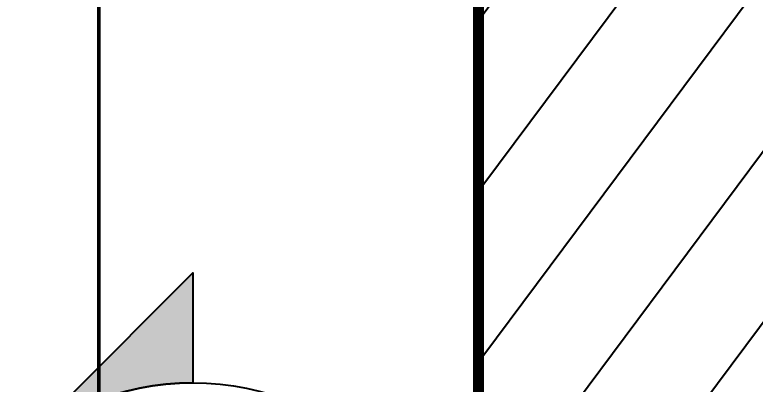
# Model space of a CAD drawing. Header units: centimetres. Extents: x -6122352 to 7132207, y -1694241 to 1947892.
# Drawn here: x 136844 to 138619, y -118561 to -117676 of the extents above; entities that cross this region are included whole.
import ezdxf
from ezdxf.enums import TextEntityAlignment as Align

# ---------------------------------------------------------------- set-up
doc = ezdxf.new("R2010")
doc.units = ezdxf.units.CM
doc.header["$MEASUREMENT"] = 0
for name, pattern in [('2. HG-ST XR COL 3A (5V 7V 9V 11V - GF (4M & 5D-E)$0$HIDDEN', [0.375, 0.25, -0.125]), ('DASHED2', [0.375, 0.25, -0.125]), ('XR-AR-END-SETTING OUT PLAN$0$23261-XR-AR-SI-GF$0$HIDDEN', [0.375, 0.25, -0.125])]:
    doc.linetypes.add(name, pattern=pattern)
for name, color, linetype in [('00-MI-DIM', 7, 'Continuous'), ('23585-XR-AR-BOUNDARY WALLS AND SETBACKS$0$setback', 7, 'XR-AR-END-SETTING OUT PLAN$0$23261-XR-AR-SI-GF$0$HIDDEN'), ('@MI-REF LAYER', 7, 'Continuous'), ('B_TH_8', 7, 'Continuous')]:
    doc.layers.add(name, color=color, linetype=linetype)
for name, color, linetype, lineweight in [('@ Foundations', 4, 'DASHED2', 50), ('A-ANNO-TEXT', 3, 'Continuous', 25), ('XR-AR-END-SETTING OUT PLAN$0$23585-XR-AR-END-GROUND FLOOR$0$A-WALL', 7, 'Continuous', 30), ('XR-AR-END-SETTING OUT PLAN$0$23585-XR-AR-END-GROUND FLOOR$0$S-COLS', 51, 'Continuous', 40), ('XR-AR-END-SETTING OUT PLAN$0$23585-XR-AR-END-GROUND FLOOR$0$S-COLS-PATT', 8, 'Continuous', 5)]:
    doc.layers.add(name, color=color, linetype=linetype, lineweight=lineweight)
doc.styles.add('Arial Narrow', font='ARIALN.TTF', dxfattribs={"width": 0.95, "height": 500})

# ---------------------------------------------------------------- blocks, each defined once
blk = doc.blocks.new('23585-XR-AR-BOUNDARY WALLS AND SETBACKS')
at = {"layer": '23585-XR-AR-BOUNDARY WALLS AND SETBACKS$0$setback', "ltscale": 40, "const_width": 0.05}
blk.add_lwpolyline([(496622.2089072186, 2768954.585300844), (496607.8314875885, 2768967.758914647), (496603.6765869833, 2768963.224389371), (496599.6231525759, 2768958.800751822), (496595.5697982174, 2768954.377001632), (496591.5163982162, 2768949.953201632), (496587.4629982173, 2768945.529401632), (496583.4095982172, 2768941.105601632), (496579.3561982168, 2768936.681801632), (496575.3025484073, 2768932.257947273), (496571.2491525767, 2768927.834351821), (496567.0930137162, 2768923.298279969), (496581.4700765952, 2768910.12437026), (496585.6265524817, 2768914.66065092), (496589.6799508891, 2768919.084449183), (496593.73335089, 2768923.508249182), (496597.7867508893, 2768927.932049183), (496601.8401508902, 2768932.355849182), (496605.8937747513, 2768936.779475226), (496609.94715089, 2768941.203249183), (496614.0005508893, 2768945.627049183), (496618.0539508902, 2768950.050849183)], close=True, dxfattribs=at)
blk = doc.blocks.new('A$C9d9485f6')
at = {"layer": 'A-ANNO-TEXT', "rotation": 312.4881850805905}
blk.add_blockref('23585-XR-AR-BOUNDARY WALLS AND SETBACKS', (-2377088.534775567, -1504219.252137818), dxfattribs=at)
blk = doc.blocks.new('XR-AR-END-SETTING OUT PLAN$0$23585-XR-AR-END-GROUND FLOOR$0$A$C75a8815d')
at = {"layer": 'XR-AR-END-SETTING OUT PLAN$0$23585-XR-AR-END-GROUND FLOOR$0$S-COLS', "color": 252, "lineweight": 30}
blk.add_lwpolyline([(-0.02568697929382324, 8599.999128341675), (-0.02568745613098145, 7599.999128580093), (249.974312543869, 7599.999128341675), (249.9743130207062, 8599.999128341675)], close=True, dxfattribs=at)
blk = doc.blocks.new('XR-AR-END-SETTING OUT PLAN')
at = {"layer": 'XR-AR-END-SETTING OUT PLAN$0$23585-XR-AR-END-GROUND FLOOR$0$A-WALL', "color": 8}
blk.add_lwpolyline([(3000.102068737149, 12899.99910259247), (3250.103869214654, 12899.99910211563), (3250.103198900819, 13749.9988026619), (3250.102675631642, 14849.99877595901), (3000.10211391747, 14849.99877595901)], close=True, dxfattribs=at)
at = {"layer": 'XR-AR-END-SETTING OUT PLAN$0$23585-XR-AR-END-GROUND FLOOR$0$S-COLS-PATT', "color": 8}
blk.add_blockref('XR-AR-END-SETTING OUT PLAN$0$23585-XR-AR-END-GROUND FLOOR$0$A$C75a8815d', (3000.129344239831, 5499.998310089111), dxfattribs=at)
blk = doc.blocks.new('END UNIT')
at = {"xscale": 0.001, "yscale": 0.001, "zscale": 0.001}
blk.add_blockref('XR-AR-END-SETTING OUT PLAN', (-9.150201729830158, 0), dxfattribs=at)
blk = doc.blocks.new('TH_8')
at = {"xscale": -1}
blk.add_blockref('END UNIT', (495850.3053798423, 2769197.479078153), dxfattribs=at)
blk = doc.blocks.new('A$Ca7ad59d2')
at = {"layer": 'B_TH_8', "xscale": 1.000018136216304, "yscale": 1.000018136216304, "zscale": 1.000018136216304}
blk.add_blockref('TH_8', (-495803.6470986201, -2769248.051850634), dxfattribs=at)
blk = doc.blocks.new('A$Cac0110ba')
at = {"rotation": 227.5015136760979}
blk.add_blockref('A$Ca7ad59d2', (28.54929658252513, 57.49132066033781), dxfattribs=at)
at = {"layer": '@ Foundations', "linetype": 'DASHED2', "ltscale": 25}
blk.add_lwpolyline([(-5.052091633260716, 3.20501920953393), (-3.061394634481985, 1.380978239700198), (-1.642696102673654, 2.929298127535731), (-3.633393101452384, 4.753339097369462)], close=True, dxfattribs=at)
blk = doc.blocks.new('*U1871')
h = blk.add_hatch(color=94)
edge = h.paths.add_edge_path()
edge.add_line((-5.853590386044781e-15, -6.350000000000011), (-3.839567134987508e-15, -8.98025612106916))
edge.add_line((-3.839567134987508e-15, -8.98025612106916), (-8.98025612106916, -1.4210854715202e-14))
edge.add_line((-8.98025612106916, -1.364422505680946e-14), (-1.243449787580175e-14, 8.980256121069147))
edge.add_line((-1.308023176029987e-14, 8.980256121069147), (-6.554262137165959e-15, 6.349999999999988))
edge.add_arc((-2.326472348102011e-15, -1.154631945610163e-14), 6.35, 90.00000000000004, 269.9999999999999)
at = {"color": 94}
blk.add_line((-6.35, -5.639932965095795e-15), (6.35, -1.127986593019159e-14), dxfattribs=at)
for points in [[(-5.853590386044781e-15, -6.350000000000011), (-3.839567134987508e-15, -8.98025612106916), (-8.98025612106916, -1.364422505680946e-14), (-1.308023176029987e-14, 8.980256121069147), (-6.554262137165959e-15, 6.349999999999988, 0.9999999999999994)], [(-4.490128060534579, 4.490128060534578, 0.4142135623730951), (-4.490128060534578, -4.49012806053458), (-8.98025612106916, -1.236372533598709e-15), (-4.490128060534585, 4.490128060534578)]]:
    blk.add_lwpolyline(points, format="xyb", close=True)
blk.add_circle((-1.409983241273949e-15, -5.639932965095795e-15), 6.35, dxfattribs=at)
at = {"style": 'Arial Narrow', "width": 0.95, "flags": 8}
blk.add_attdef('VIEWNUMBER', text='', height=2.5, dxfattribs=at).set_placement((-1.409983241273949e-15, -5.639932965095795e-15), align=Align.BOTTOM_CENTER)
blk.add_attdef('SHEETNUMBER', text='', height=2.5, dxfattribs=at).set_placement((-1.409983241273949e-15, -1.587500000000005), align=Align.TOP_CENTER)

msp = doc.modelspace()

# ---------------------------------------------------------------- block references
at = {"color": 94, "linetype": '2. HG-ST XR COL 3A (5V 7V 9V 11V - GF (4M & 5D-E)$0$HIDDEN', "xscale": -1000, "yscale": 1000, "zscale": 1000, "rotation": 227.4902504429082}
msp.add_blockref('A$Cac0110ba', (138096.0226727291, -114332.0896886629), dxfattribs=at)

# ---------------------------------------------------------------- next in the draw order: block references
at = {"layer": '00-MI-DIM'}
ref = msp.add_blockref('*U1871', (137271.1603885096, -119192.5845571393, 1.183302581301932e-05), dxfattribs=dict(at, xscale=100, yscale=100, zscale=100))
ref.add_attrib('VIEWNUMBER', '106', dxfattribs={"layer": '0', "height": 250, "style": 'Arial Narrow', "width": 0.95}).set_placement((137271.1603885096, -119192.5845571393, 1.183302581301932e-05), align=Align.BOTTOM_CENTER)
ref.add_attrib('SHEETNUMBER', 'G3-T1', dxfattribs={"layer": '0', "height": 250, "style": 'Arial Narrow', "width": 0.95}).set_placement((137271.1603885096, -119351.3345571393, 1.183302581301932e-05), align=Align.TOP_CENTER)
at = {"layer": '@MI-REF LAYER', "xscale": 1000, "yscale": 1000, "zscale": 1000}
msp.add_blockref('A$C9d9485f6', (-23958.95045533385, 48155.57226163784), dxfattribs=at)

# ---------------------------------------------------------------- next in the draw order: wipeouts: each hides what was drawn before it
at = {"color": 10}
msp.add_wipeout([(137968.6050089273, -112699.88154806386), (137966.18820953698, -126973.40495409524), (198269.79932360497, -126982.9675742559), (198272.37498426886, -112711.46911353212), (192022.26143355865, -112708.32827066386), (192022.09189432164, -113008.95155569575), (144220.97485975258, -113000.47365887718), (144221.1628212024, -112699.85037546082), (137967.30578698963, -112699.8637357601)], dxfattribs=at).dxf.layer = '@MI-REF LAYER'

# ---------------------------------------------------------------- next in the draw order: hatches: boundary and pattern name
at = {"layer": '@MI-REF LAYER'}
h = msp.add_hatch(dxfattribs=at)
h.set_pattern_fill('ANSI31', color=256, scale=1999.999998458916, angle=6.722712845868625)
h.set_pattern_definition([(51.72271284586864, (-2377109764.910875, -1504175407.484143), (-196.2554993275065, 154.8669715833345), [])])
h.paths.add_polyline_path([(198270.4731260898, -126982.9677121157), (198272.3749842689, -112711.4691135321), (192022.2614333206, -112708.3282709568), (192022.091894052, -113008.9515559804), (144220.9748597195, -113000.4736589163), (144221.1628206024, -112699.8503761254), (137967.3005278277, -112699.9590492565), (137964.8895022705, -126973.500041178)])

# ---------------------------------------------------------------- next in the draw order: linework, layer by layer
at = {"layer": '@MI-REF LAYER', "const_width": 5.000000000000002}
msp.add_lwpolyline([(198270.4731260898, -126982.9677121157), (198272.3749842689, -112711.4691135321), (192022.2614333206, -112708.3282709568), (192022.091894052, -113008.9515559804), (144220.9748597195, -113000.4736589163), (144221.1628206024, -112699.8503761254), (137967.3005278277, -112699.9590492565), (137964.8895022705, -126973.500041178), (198270.4731260898, -126982.9677121157)], close=True, dxfattribs=at)

doc.saveas('drawing.dxf')
